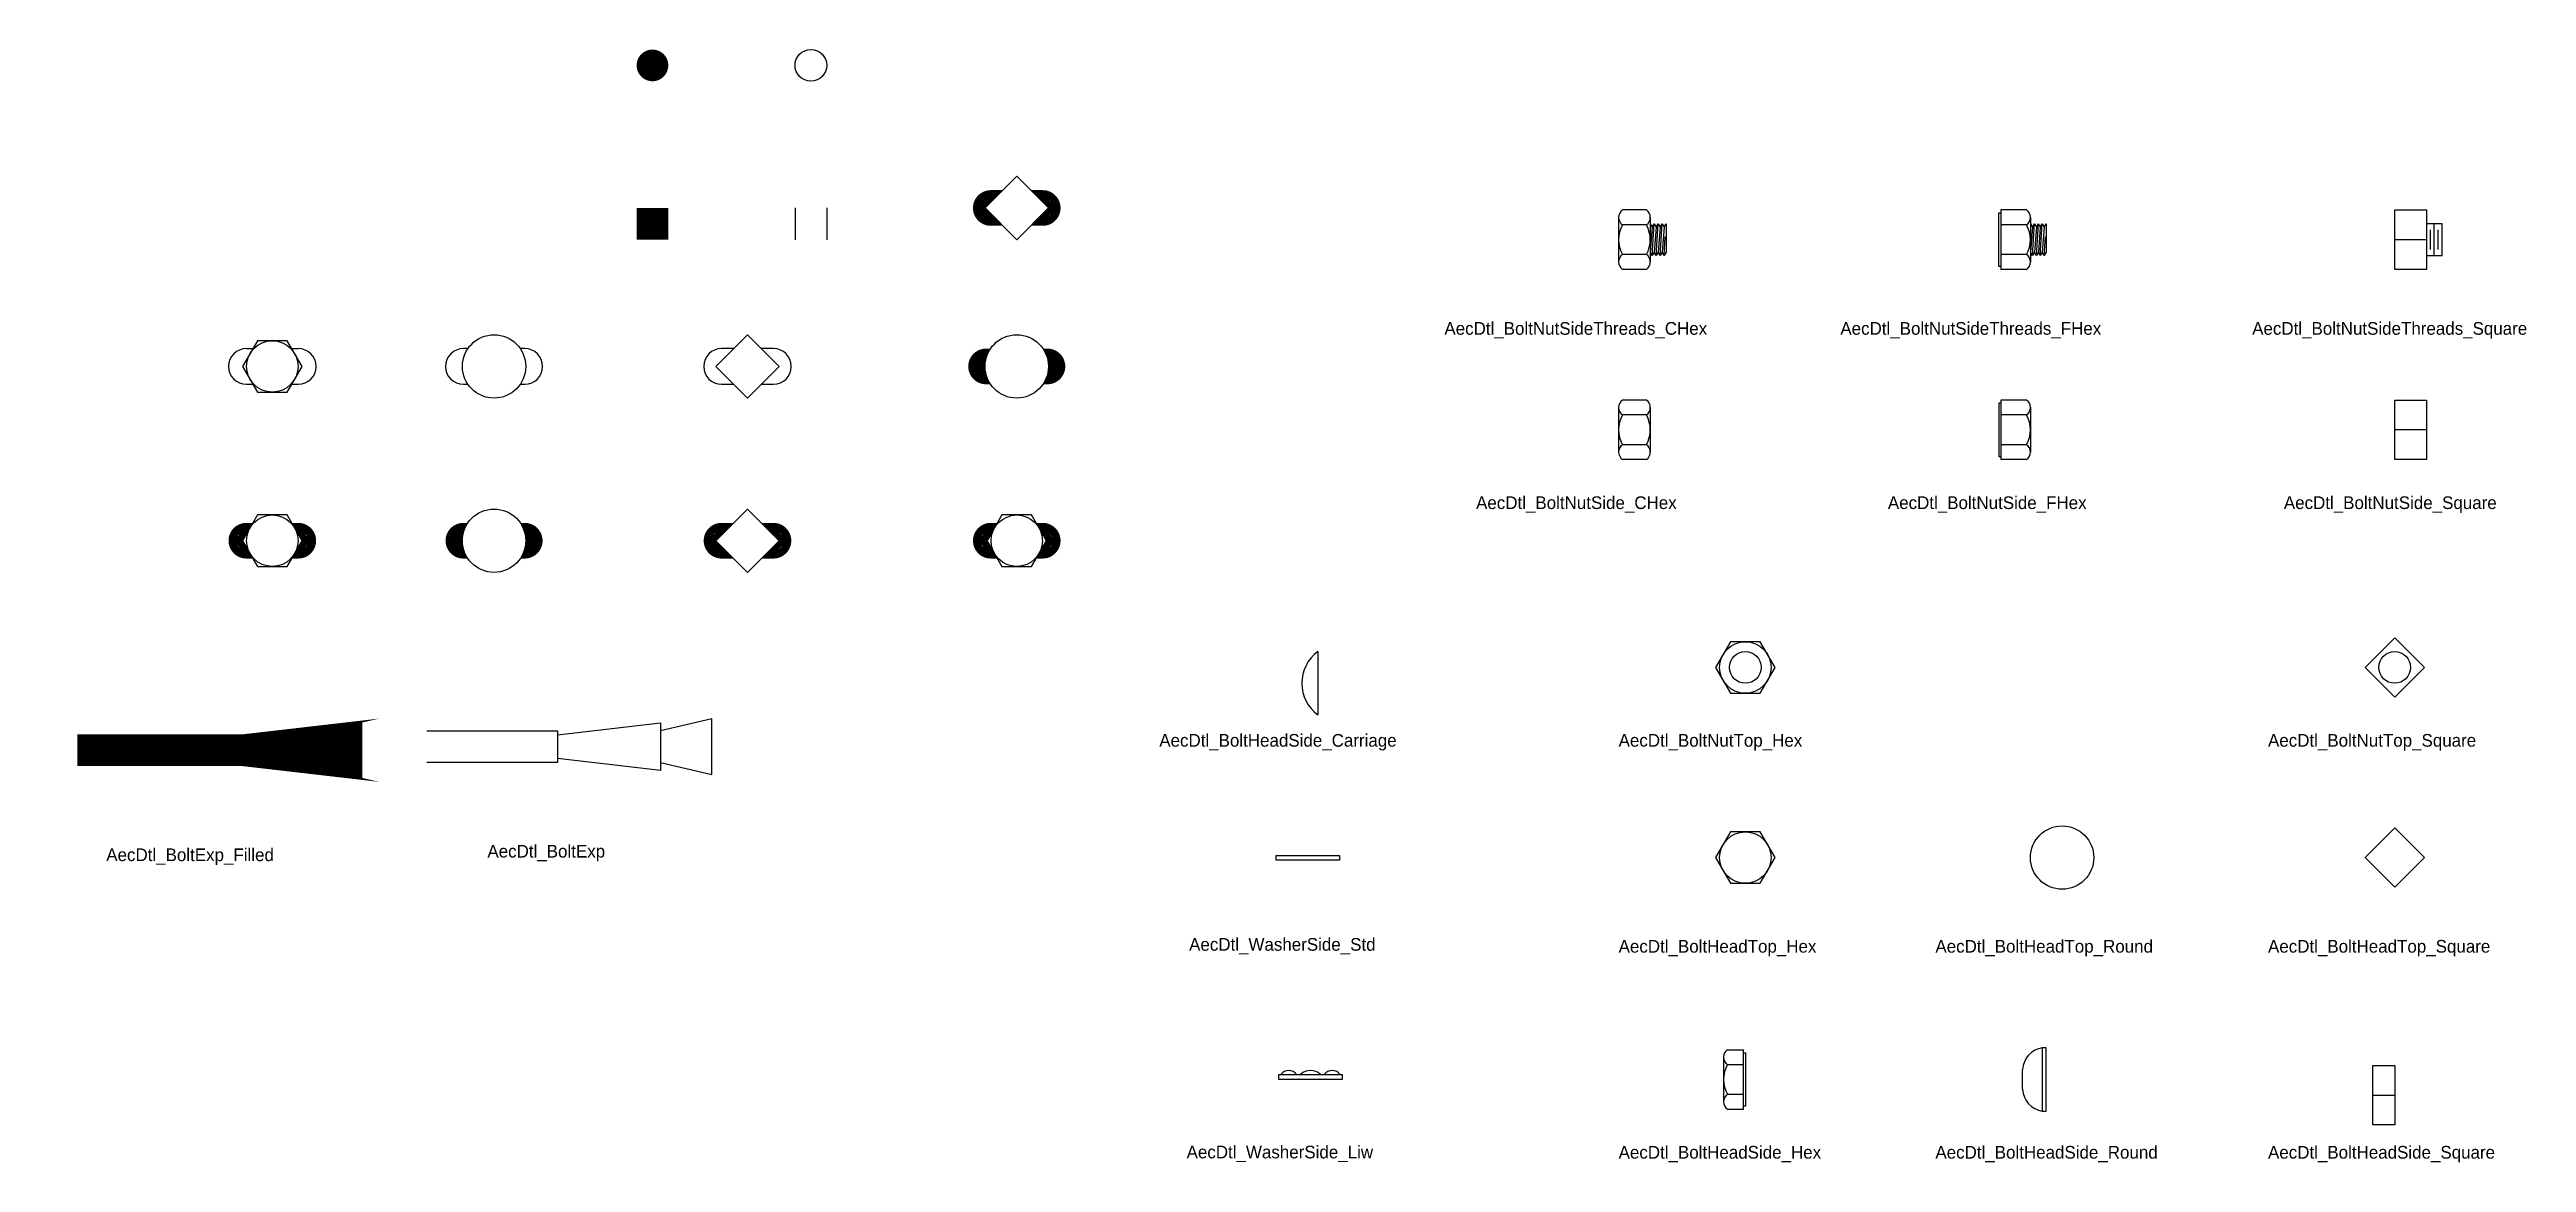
# Model space of a CAD drawing. Header units: inches. Extents: x -1 to 77.2, y 9.4 to 44.5.
import ezdxf

# ---------------------------------------------------------------- set-up
doc = ezdxf.new("R2010")
doc.units = ezdxf.units.IN
doc.header["$MEASUREMENT"] = 0
doc.layers.add('FINE', color=70, linetype='Continuous')

# ---------------------------------------------------------------- blocks, each defined once
blk = doc.blocks.new('AecDtl_BoltHeadSide_Carriage')
at = {"color": 0, "linetype": 'ByBlock', "lineweight": -2}
blk.add_line((0, 1), (0, -1), dxfattribs=at)
blk.add_arc((0.75, 0), 1.25, 126.8699, 233.1301, dxfattribs=at)
blk = doc.blocks.new('AecDtl_BoltExp_Filled')
at = {"color": 0, "linetype": 'ByBlock', "lineweight": -2}
blk.add_lwpolyline([(0, 0, 1, 1, 0), (4.125, 0, 0.75, 1.5, 0), (7.375, 0, 1, 1.75, 0), (9, 0, 1.75, 1.75, 0)], format="xyseb", dxfattribs=at)
blk = doc.blocks.new('AecDtl_BoltExp')
at = {"color": 0, "linetype": 'ByBlock', "lineweight": -2}
for points in [[(7.375, -0.5), (9, -0.875), (9, 0.875), (7.375, 0.5)], [(0, 0.5), (4.125, 0.5), (4.125, -0.5), (0, -0.5)], [(4.125, 0.375), (7.375, 0.75), (7.375, -0.75), (4.125, -0.375)]]:
    blk.add_lwpolyline(points, dxfattribs=at)
blk = doc.blocks.new('AecDtl_BoltHeadSide_Hex')
at = {"color": 0, "linetype": 'ByBlock', "lineweight": -2}
for p, q in [((-0.562, 0.938), (-0.062, 0.938)), ((-0.562, 0.469), (-0.062, 0.469)), ((-0.562, -0.469), (-0.062, -0.469)), ((-0.562, -0.938), (-0.062, -0.938))]:
    blk.add_line(p, q, dxfattribs=at)
for p, q in [((-0.062, -0.938), (-0.062, 0.938)), ((-0.688, 0.704), (-0.688, -0.704))]:
    blk.add_line(p, q)
blk.add_lwpolyline([(-0.062, 0.843), (0, 0.843), (0, -0.844), (-0.062, -0.844)], dxfattribs=at)
for centre, radius, start, end in [((-0.405, 0.704), 0.283, 123.89006, 236.10994), ((0.255, 0), 0.943, 150.15817, 209.84183), ((-0.405, -0.704), 0.283, 123.89006, 236.10994)]:
    blk.add_arc(centre, radius, start, end, dxfattribs=at)
blk = doc.blocks.new('AecDtl_BoltHeadSide_Round')
at = {"color": 0, "linetype": 'ByBlock', "lineweight": -2}
for p, q in [((-0.125, 1), (-0.125, -1)), ((0, 1), (-0.125, 1)), ((0, -1), (0, 1)), ((-0.75, -0.312), (-0.75, 0.312)), ((-0.125, -1), (0, -1))]:
    blk.add_line(p, q, dxfattribs=at)
for centre, start, end in [((-0.015, 0.272), 98.58232, 176.8703), ((-0.015, -0.272), 183.1297, 261.41768)]:
    blk.add_arc(centre, 0.736, start, end, dxfattribs=at)
blk = doc.blocks.new('AecDtl_BoltHeadSide_Square')
at = {"color": 0, "linetype": 'ByBlock', "lineweight": -2}
blk.add_lwpolyline([(0, -0.9375), (-0.6875, -0.9375), (-0.6875, 0.9375), (0, 0.9375)], close=True, dxfattribs=at)
blk.add_lwpolyline([(-0.6875, 0), (0, 0)], dxfattribs=at)
blk = doc.blocks.new('FLG_HL_F')
at = {"color": 0, "linetype": 'ByBlock', "lineweight": -2, "const_width": 1}
blk.add_lwpolyline([(0, 0), (0, -1)], dxfattribs=at)
blk = doc.blocks.new('FLG_HL_S')
at = {"color": 0, "linetype": 'ByBlock', "lineweight": -2}
for p, q in [((-0.5, 0), (-0.5, -1)), ((0.5, 0), (0.5, -1))]:
    blk.add_line(p, q, dxfattribs=at)
blk = doc.blocks.new('AecDtl_BoltHeadTop_Hex')
at = {"color": 0, "linetype": 'ByBlock', "lineweight": -2}
blk.add_lwpolyline([(0.938, 0), (0.469, 0.812), (-0.469, 0.812), (-0.938, 0), (-0.469, -0.812), (0.469, -0.812)], close=True, dxfattribs=at)
blk.add_circle((0, 0), 0.812, dxfattribs=at)
blk = doc.blocks.new('AecDtl_BoltHeadTop_Round')
at = {"color": 0, "linetype": 'ByBlock', "lineweight": -2}
blk.add_circle((0, 0), 1, dxfattribs=at)
blk = doc.blocks.new('AecDtl_BoltHeadTop_Square')
at = {"color": 0, "linetype": 'ByBlock', "lineweight": -2}
blk.add_lwpolyline([(0, 0.9375), (-0.9375, 0), (0, -0.9375), (0.9375, 0)], close=True, dxfattribs=at)
blk = doc.blocks.new('HOLE_F')
at = {"color": 0, "linetype": 'ByBlock', "lineweight": -2, "const_width": 0.5}
blk.add_lwpolyline([(-0.25, 0, 1), (0.25, 0, 1)], format="xyb", close=True, dxfattribs=at)
blk = doc.blocks.new('HOLE_S')
at = {"color": 0, "linetype": 'ByBlock', "lineweight": -2}
blk.add_circle((0, 0), 0.5, dxfattribs=at)
blk = doc.blocks.new('AecDtl_BoltNutSide_CHex')
at = {"color": 0, "linetype": 'ByBlock', "lineweight": -2}
for p, q in [((0.875, 0.938), (0.125, 0.938)), ((0, 0.704), (0, -0.704)), ((0.875, 0.469), (0.125, 0.469)), ((1, 0.704), (1, -0.704)), ((0.875, -0.469), (0.125, -0.469)), ((0.875, -0.938), (0.125, -0.938))]:
    blk.add_line(p, q, dxfattribs=at)
for centre, radius, start, end in [((0.283, 0.704), 0.283, 123.89006, 236.10994), ((0.717, 0.704), 0.283, 303.89006, 56.10994), ((0.943, 0), 0.943, 150.1582, 209.8418), ((0.057, 0), 0.943, 330.1582, 29.8418), ((0.283, -0.704), 0.283, 123.89006, 236.10994), ((0.717, -0.704), 0.283, 303.89006, 56.10994)]:
    blk.add_arc(centre, radius, start, end, dxfattribs=at)
blk = doc.blocks.new('AecDtl_BoltNutSide_FHex')
at = {"color": 0, "linetype": 'ByBlock', "lineweight": -2}
for p, q in [((0.875, 0.938), (0.063, 0.938)), ((0.063, 0.938), (0.063, 0.844)), ((0.063, 0.844), (0.063, -0.843)), ((0.875, 0.469), (0.063, 0.469)), ((1, 0.703), (1, -0.704)), ((0.875, -0.469), (0.063, -0.469)), ((0.063, -0.843), (0.063, -0.938)), ((0.875, -0.938), (0.063, -0.938))]:
    blk.add_line(p, q, dxfattribs=at)
blk.add_lwpolyline([(0.063, 0.844), (0, 0.844), (0, -0.843), (0.063, -0.843)], dxfattribs=at)
for centre, radius, start, end in [((0.717, 0.704), 0.283, 303.89006, 56.10994), ((0.057, 0), 0.943, 330.1582, 29.8418), ((0.717, -0.704), 0.283, 303.89006, 56.10994)]:
    blk.add_arc(centre, radius, start, end, dxfattribs=at)
blk = doc.blocks.new('AecDtl_BoltNutSide_Square')
at = {"color": 0, "linetype": 'ByBlock', "lineweight": -2}
blk.add_line((1, 0), (0, 0), dxfattribs=at)
blk.add_lwpolyline([(0, -0.9375), (0, 0.9375), (1, 0.9375), (1, -0.9375)], close=True, dxfattribs=at)
blk = doc.blocks.new('AecDtl_BoltNutSideThreads_CHex')
at = {"color": 0, "linetype": 'ByBlock', "lineweight": -2}
for p, q in [((0.875, 0.938), (0.125, 0.938)), ((0.875, 0.469), (0.125, 0.469)), ((0.875, -0.469), (0.125, -0.469)), ((1.5, -0.392), (1.5, -0.392)), ((0.875, -0.938), (0.125, -0.938))]:
    blk.add_line(p, q, dxfattribs=at)
for p, q in [((0, 0.704), (0, -0.704)), ((1, 0.704), (1, -0.704))]:
    blk.add_line(p, q)
blk.add_lwpolyline([(1, 0.5), (1.062, 0.392), (1.125, 0.5), (1.187, 0.392), (1.25, 0.5), (1.312, 0.392), (1.375, 0.5), (1.437, 0.392), (1.5, 0.5), (1.5, -0.392), (1.437, -0.5), (1.375, -0.392), (1.312, -0.5), (1.25, -0.392), (1.187, -0.5), (1.125, -0.392), (1.062, -0.5), (1, -0.392)], dxfattribs=at)
for centre, radius, start, end in [((0.283, 0.704), 0.283, 123.89006, 236.10994), ((0.717, 0.704), 0.283, 303.89006, 56.10994), ((0.943, 0), 0.943, 150.15817, 209.84183), ((0.057, 0), 0.943, 330.15817, 29.84183), ((0.283, -0.704), 0.283, 123.89006, 236.10994), ((0.717, -0.704), 0.283, 303.89006, 56.10994)]:
    blk.add_arc(centre, radius, start, end, dxfattribs=at)
at = {"layer": 'FINE'}
for p, q in [((1.062, 0.392), (1, -0.392)), ((1.062, -0.5), (1.125, 0.5)), ((1.187, 0.392), (1.125, -0.392)), ((1.187, -0.5), (1.25, 0.5)), ((1.312, 0.392), (1.25, -0.392)), ((1.312, -0.5), (1.375, 0.5)), ((1.437, 0.392), (1.375, -0.392)), ((1.437, -0.5), (1.474, 0.088))]:
    blk.add_line(p, q, dxfattribs=at)
blk = doc.blocks.new('AecDtl_BoltNutSideThreads_FHex')
at = {"color": 0, "linetype": 'ByBlock', "lineweight": -2}
for p, q in [((0.875, 0.938), (0.063, 0.938)), ((0.063, 0.938), (0.063, 0.844)), ((0.063, 0.844), (0.063, -0.843)), ((0.875, 0.469), (0.063, 0.469)), ((0.875, -0.469), (0.063, -0.469)), ((1.5, -0.392), (1.5, -0.392)), ((0.063, -0.843), (0.063, -0.938)), ((0.875, -0.938), (0.063, -0.938))]:
    blk.add_line(p, q, dxfattribs=at)
blk.add_line((1, 0.704), (1, -0.704))
for points in [[(0.063, -0.843), (0, -0.843), (0, 0.844), (0.063, 0.844)], [(1, 0.5), (1.062, 0.392), (1.125, 0.5), (1.187, 0.392), (1.25, 0.5), (1.312, 0.392), (1.375, 0.5), (1.437, 0.392), (1.5, 0.5), (1.5, -0.392), (1.437, -0.5), (1.375, -0.392), (1.312, -0.5), (1.25, -0.392), (1.187, -0.5), (1.125, -0.392), (1.062, -0.5), (1, -0.392)]]:
    blk.add_lwpolyline(points, dxfattribs=at)
for centre, radius, start, end in [((0.717, 0.704), 0.283, 303.89006, 56.10994), ((0.057, 0), 0.943, 330.15828, 29.84172), ((0.717, -0.704), 0.283, 303.89006, 56.10994)]:
    blk.add_arc(centre, radius, start, end, dxfattribs=at)
at = {"layer": 'FINE'}
for p, q in [((1.062, 0.392), (1, -0.392)), ((1.062, -0.5), (1.125, 0.5)), ((1.187, 0.392), (1.125, -0.392)), ((1.187, -0.5), (1.25, 0.5)), ((1.312, 0.392), (1.25, -0.392)), ((1.312, -0.5), (1.375, 0.5)), ((1.437, 0.392), (1.375, -0.392)), ((1.437, -0.5), (1.474, 0.088))]:
    blk.add_line(p, q, dxfattribs=at)
blk = doc.blocks.new('AecDtl_BoltNutSideThreads_Square')
at = {"color": 0, "linetype": 'ByBlock', "lineweight": -2}
for p, q in [((1, 0), (0, 0)), ((1.5, 0.5), (1, 0.5)), ((1.5, -0.5), (1.5, 0.5)), ((1, -0.5), (1.5, -0.5))]:
    blk.add_line(p, q, dxfattribs=at)
blk.add_lwpolyline([(0, -0.9375), (0, 0.9375), (1, 0.9375), (1, -0.9375)], close=True, dxfattribs=at)
at = {"layer": 'FINE'}
for p, q in [((1.125, -0.3125), (1.125, 0.3125)), ((1.25, -0.5), (1.25, 0.5)), ((1.375, -0.3125), (1.375, 0.3125))]:
    blk.add_line(p, q, dxfattribs=at)
blk = doc.blocks.new('AecDtl_BoltNutTop_Hex')
at = {"color": 0, "linetype": 'ByBlock', "lineweight": -2}
blk.add_lwpolyline([(0.938, 0), (0.469, 0.812), (-0.469, 0.812), (-0.938, 0), (-0.469, -0.812), (0.469, -0.812)], close=True, dxfattribs=at)
for radius in [0.812, 0.5]:
    blk.add_circle((0, 0), radius, dxfattribs=at)
blk = doc.blocks.new('AecDtl_BoltNutTop_Square')
at = {"color": 0, "linetype": 'ByBlock', "lineweight": -2}
blk.add_lwpolyline([(0, 0.9375), (-0.9375, 0), (0, -0.9375), (0.9375, 0)], close=True, dxfattribs=at)
blk.add_circle((0, 0), 0.5, dxfattribs=at)
blk = doc.blocks.new('SLOT_H_F')
at = {"color": 0, "linetype": 'ByBlock', "lineweight": -2}
blk.add_lwpolyline([(0.938, 0), (0.469, 0.812), (-0.469, 0.812), (-0.938, 0), (-0.469, -0.812), (0.469, -0.812)], close=True, dxfattribs=at)
at = {"color": 0, "linetype": 'ByBlock', "lineweight": -2, "const_width": 0.25}
for points in [[(-0.82, -0.438, -1), (-0.82, 0.438, -1)], [(0.82, -0.438, 1), (0.82, 0.438, 1)]]:
    blk.add_lwpolyline(points, format="xyb", dxfattribs=at)
at = {"color": 0, "linetype": 'ByBlock', "lineweight": -2}
blk.add_circle((0, 0), 0.812, dxfattribs=at)
for points in [[(-0.812, 0.562), (-0.613, 0.562), (-1.188, 0), (-0.938, 0)], [(-0.812, -0.562), (-0.613, -0.562), (-1.188, 0), (-0.938, 0)], [(0.812, 0.562), (0.613, 0.562), (1.188, 0), (0.938, 0)], [(0.812, -0.562), (0.613, -0.562), (1.188, 0), (0.938, 0)]]:
    blk.add_solid(points, dxfattribs=at)
blk = doc.blocks.new('SLOT_H_S')
at = {"color": 0, "linetype": 'ByBlock', "lineweight": -2}
for p, q in [((-0.82, 0.562), (-0.613, 0.562)), ((0.613, 0.562), (0.82, 0.562)), ((-0.82, -0.562), (-0.613, -0.562)), ((0.613, -0.562), (0.82, -0.562))]:
    blk.add_line(p, q, dxfattribs=at)
blk.add_lwpolyline([(0.938, 0), (0.469, 0.812), (-0.469, 0.812), (-0.938, 0), (-0.469, -0.812), (0.469, -0.812)], close=True, dxfattribs=at)
blk.add_circle((0, 0), 0.812, dxfattribs=at)
for centre, start, end in [((-0.82, 0), 90, 270), ((0.82, 0), 270, 90)]:
    blk.add_arc(centre, 0.562, start, end, dxfattribs=at)
blk = doc.blocks.new('SLOT_R_F')
at = {"color": 0, "linetype": 'ByBlock', "lineweight": -2, "const_width": 0.25}
for points in [[(-0.969, -0.438, -1), (-0.969, 0.438, -1)], [(0.969, -0.438, 1), (0.969, 0.438, 1)]]:
    blk.add_lwpolyline(points, format="xyb", dxfattribs=at)
at = {"color": 0, "linetype": 'ByBlock', "lineweight": -2}
blk.add_circle((0, 0), 1, dxfattribs=at)
for points in [[(-0.988, 0.152), (-1.249, 0.152), (-1, 0), (-1.303, 0)], [(-0.988, -0.152), (-1.249, -0.152), (-1, 0), (-1.303, 0)], [(-0.949, 0.316), (-1.134, 0.303), (-0.988, 0.152), (-1.249, 0.152)], [(-0.827, 0.562), (-0.969, 0.562), (-0.901, 0.435), (-0.969, 0.438)], [(-0.901, 0.435), (-0.969, 0.438), (-0.949, 0.316), (-0.969, 0.312)], [(0.827, 0.562), (0.969, 0.562), (0.901, 0.435), (0.969, 0.438)], [(0.901, 0.435), (0.969, 0.438), (0.949, 0.316), (0.969, 0.312)], [(0.949, 0.316), (1.134, 0.303), (0.988, 0.152), (1.249, 0.152)], [(0.988, 0.152), (1.249, 0.152), (1, 0), (1.303, 0)], [(0.988, -0.152), (1.249, -0.152), (1, 0), (1.303, 0)], [(-0.949, -0.316), (-1.134, -0.303), (-0.988, -0.152), (-1.249, -0.152)], [(-0.901, -0.435), (-0.969, -0.438), (-0.949, -0.316), (-0.969, -0.312)], [(-0.827, -0.562), (-0.969, -0.562), (-0.901, -0.435), (-0.969, -0.438)], [(0.827, -0.562), (0.969, -0.562), (0.901, -0.435), (0.969, -0.438)], [(0.901, -0.435), (0.969, -0.438), (0.949, -0.316), (0.969, -0.312)], [(0.949, -0.316), (1.134, -0.303), (0.988, -0.152), (1.249, -0.152)]]:
    blk.add_solid(points, dxfattribs=at)
blk = doc.blocks.new('SLOT_R_S')
at = {"color": 0, "linetype": 'ByBlock', "lineweight": -2}
for p, q in [((-0.827, 0.562), (-0.969, 0.562)), ((0.969, 0.562), (0.827, 0.562)), ((-0.969, -0.562), (-0.827, -0.562)), ((0.827, -0.562), (0.969, -0.562))]:
    blk.add_line(p, q, dxfattribs=at)
blk.add_circle((0, 0), 1, dxfattribs=at)
for centre, start, end in [((-0.969, 0), 90, 270), ((0.969, 0), 270, 90)]:
    blk.add_arc(centre, 0.562, start, end, dxfattribs=at)
blk = doc.blocks.new('SLOT_S_F')
at = {"color": 0, "linetype": 'ByBlock', "lineweight": -2}
for p, q in [((-1, 0), (0, 1)), ((0, 1), (1, 0)), ((0, -1), (-1, 0)), ((1, 0), (0, -1))]:
    blk.add_line(p, q, dxfattribs=at)
at = {"color": 0, "linetype": 'ByBlock', "lineweight": -2, "const_width": 0.25}
for points in [[(-0.82, -0.438, -1), (-0.82, 0.438, -1)], [(0.82, -0.438, 1), (0.82, 0.438, 1)]]:
    blk.add_lwpolyline(points, format="xyb", dxfattribs=at)
at = {"color": 0, "linetype": 'ByBlock', "lineweight": -2}
for points in [[(-1.257, 0), (-1, 0), (-0.821, 0.434), (-0.821, 0.179)], [(-1.257, 0), (-1, 0), (-0.821, -0.434), (-0.821, -0.179)], [(-0.437, 0.563), (-0.821, 0.563), (-0.821, 0.179)], [(0.437, 0.563), (0.821, 0.563), (0.821, 0.179)], [(1.257, 0), (1, 0), (0.821, 0.434), (0.821, 0.179)], [(1.257, 0), (1, 0), (0.821, -0.434), (0.821, -0.179)], [(-0.437, -0.563), (-0.821, -0.563), (-0.821, -0.179)], [(0.437, -0.563), (0.821, -0.563), (0.821, -0.179)]]:
    blk.add_solid(points, dxfattribs=at)
blk = doc.blocks.new('SLOT_S_S')
at = {"color": 0, "linetype": 'ByBlock', "lineweight": -2}
for p, q in [((-1, 0), (0, 1)), ((0, 1), (1, 0)), ((-1, 0), (0, -1)), ((-0.438, 0.562), (-0.82, 0.562)), ((0, -1), (1, 0)), ((0.82, 0.562), (0.438, 0.562)), ((-0.82, -0.562), (-0.438, -0.562)), ((0.438, -0.562), (0.82, -0.562))]:
    blk.add_line(p, q, dxfattribs=at)
for centre, start, end in [((-0.82, 0), 90, 270), ((0.82, 0), 270, 90)]:
    blk.add_arc(centre, 0.562, start, end, dxfattribs=at)
blk = doc.blocks.new('SLOT-H')
at = {"color": 0, "linetype": 'ByBlock', "lineweight": -2}
blk.add_lwpolyline([(0.938, 0), (0.469, 0.812), (-0.469, 0.812), (-0.938, 0), (-0.469, -0.812), (0.469, -0.812)], close=True, dxfattribs=at)
at = {"color": 0, "linetype": 'ByBlock', "lineweight": -2, "const_width": 0.25}
for points in [[(-0.82, -0.438, -1), (-0.82, 0.438, -1)], [(0.82, -0.438, 1), (0.82, 0.438, 1)]]:
    blk.add_lwpolyline(points, format="xyb", dxfattribs=at)
at = {"color": 0, "linetype": 'ByBlock', "lineweight": -2}
blk.add_circle((0, 0), 0.812, dxfattribs=at)
for points in [[(-0.812, 0.562), (-0.613, 0.562), (-1.188, 0), (-0.938, 0)], [(-0.812, -0.562), (-0.613, -0.562), (-1.188, 0), (-0.938, 0)], [(0.812, 0.562), (0.613, 0.562), (1.188, 0), (0.938, 0)], [(0.812, -0.562), (0.613, -0.562), (1.188, 0), (0.938, 0)]]:
    blk.add_solid(points, dxfattribs=at)
blk = doc.blocks.new('SLOT-R')
at = {"color": 0, "linetype": 'ByBlock', "lineweight": -2, "const_width": 0.25}
for points in [[(-0.969, -0.438, -1), (-0.969, 0.438, -1)], [(0.969, -0.438, 1), (0.969, 0.438, 1)]]:
    blk.add_lwpolyline(points, format="xyb", dxfattribs=at)
at = {"color": 0, "linetype": 'ByBlock', "lineweight": -2}
blk.add_circle((0, 0), 1, dxfattribs=at)
for points in [[(-0.988, 0.152), (-1.249, 0.152), (-1, 0), (-1.303, 0)], [(-0.988, -0.152), (-1.249, -0.152), (-1, 0), (-1.303, 0)], [(-0.949, 0.316), (-1.134, 0.303), (-0.988, 0.152), (-1.249, 0.152)], [(-0.827, 0.562), (-0.969, 0.562), (-0.901, 0.435), (-0.969, 0.438)], [(-0.901, 0.435), (-0.969, 0.438), (-0.949, 0.316), (-0.969, 0.312)], [(0.827, 0.562), (0.969, 0.562), (0.901, 0.435), (0.969, 0.438)], [(0.901, 0.435), (0.969, 0.438), (0.949, 0.316), (0.969, 0.312)], [(0.949, 0.316), (1.134, 0.303), (0.988, 0.152), (1.249, 0.152)], [(0.988, 0.152), (1.249, 0.152), (1, 0), (1.303, 0)], [(0.988, -0.152), (1.249, -0.152), (1, 0), (1.303, 0)], [(-0.949, -0.316), (-1.134, -0.303), (-0.988, -0.152), (-1.249, -0.152)], [(-0.901, -0.435), (-0.969, -0.438), (-0.949, -0.316), (-0.969, -0.312)], [(-0.827, -0.562), (-0.969, -0.562), (-0.901, -0.435), (-0.969, -0.438)], [(0.827, -0.562), (0.969, -0.562), (0.901, -0.435), (0.969, -0.438)], [(0.901, -0.435), (0.969, -0.438), (0.949, -0.316), (0.969, -0.312)], [(0.949, -0.316), (1.134, -0.303), (0.988, -0.152), (1.249, -0.152)]]:
    blk.add_solid(points, dxfattribs=at)
blk = doc.blocks.new('SLOT-S')
at = {"color": 0, "linetype": 'ByBlock', "lineweight": -2}
for p, q in [((-1, 0), (0, 1)), ((0, 1), (1, 0)), ((0, -1), (-1, 0)), ((1, 0), (0, -1))]:
    blk.add_line(p, q, dxfattribs=at)
at = {"color": 0, "linetype": 'ByBlock', "lineweight": -2, "const_width": 0.25}
for points in [[(-0.82, -0.438, -1), (-0.82, 0.438, -1)], [(0.82, -0.438, 1), (0.82, 0.438, 1)]]:
    blk.add_lwpolyline(points, format="xyb", dxfattribs=at)
at = {"color": 0, "linetype": 'ByBlock', "lineweight": -2}
for points in [[(-1.257, 0), (-1, 0), (-0.821, 0.434), (-0.821, 0.179)], [(-1.257, 0), (-1, 0), (-0.821, -0.434), (-0.821, -0.179)], [(-0.437, 0.563), (-0.821, 0.563), (-0.821, 0.179)], [(0.437, 0.563), (0.821, 0.563), (0.821, 0.179)], [(1.257, 0), (1, 0), (0.821, 0.434), (0.821, 0.179)], [(1.257, 0), (1, 0), (0.821, -0.434), (0.821, -0.179)], [(-0.437, -0.563), (-0.821, -0.563), (-0.821, -0.179)], [(0.437, -0.563), (0.821, -0.563), (0.821, -0.179)]]:
    blk.add_solid(points, dxfattribs=at)
blk = doc.blocks.new('AecDtl_WasherSide_Liw')
at = {"color": 0, "linetype": 'ByBlock', "lineweight": -2}
blk.add_lwpolyline([(-1, 0), (-1, 0.15625), (1, 0.15625), (1, 0)], close=True, dxfattribs=at)
for centre, radius, start, end in [((-0.6875, -0.03125), 0.3125, 36.86989765, 143.13010235), ((0, -0.171875), 0.453125, 46.39718103, 133.60281897), ((0.6875, -0.03125), 0.3125, 36.86989765, 143.13010235)]:
    blk.add_arc(centre, radius, start, end, dxfattribs=at)
blk = doc.blocks.new('AecDtl_WasherSide_Std')
at = {"color": 0, "linetype": 'ByBlock', "lineweight": -2}
blk.add_lwpolyline([(-1, 0), (-1, 0.15625), (1, 0.15625), (1, 0)], close=True, dxfattribs=at)

msp = doc.modelspace()

# ---------------------------------------------------------------- block references
for name, p in [('HOLE_F', (18, 44)), ('HOLE_S', (23, 44)), ('FLG_HL_F', (18, 39.5)), ('SLOT-S', (29.5, 39.5)), ('FLG_HL_S', (23, 39.5)), ('AecDtl_BoltNutSideThreads_CHex', (48.5, 38.5)), ('AecDtl_BoltNutSideThreads_FHex', (60.5, 38.5)), ('AecDtl_BoltNutSideThreads_Square', (73, 38.5)), ('SLOT_H_S', (6, 34.5)), ('SLOT_R_S', (13, 34.5)), ('SLOT_S_S', (21, 34.5)), ('SLOT-R', (29.5, 34.5)), ('AecDtl_BoltNutSide_CHex', (48.5, 32.5)), ('AecDtl_BoltNutSide_FHex', (60.5, 32.5)), ('AecDtl_BoltNutSide_Square', (73, 32.5)), ('SLOT_H_F', (6, 29)), ('SLOT_R_F', (13, 29)), ('SLOT_S_F', (21, 29)), ('SLOT-H', (29.5, 29)), ('AecDtl_BoltNutTop_Hex', (52.5, 25)), ('AecDtl_BoltNutTop_Square', (73, 25)), ('AecDtl_BoltHeadSide_Carriage', (39, 24.5)), ('AecDtl_BoltExp_Filled', (-0.158, 22.388)), ('AecDtl_BoltExp', (10.875, 22.5)), ('AecDtl_BoltHeadTop_Hex', (52.5, 19)), ('AecDtl_BoltHeadTop_Round', (62.5, 19)), ('AecDtl_BoltHeadTop_Square', (73, 19)), ('AecDtl_WasherSide_Std', (38.689, 18.914)), ('AecDtl_BoltHeadSide_Hex', (52.5, 12)), ('AecDtl_BoltHeadSide_Round', (62, 12)), ('AecDtl_WasherSide_Liw', (38.772, 12.002)), ('AecDtl_BoltHeadSide_Square', (73, 11.5))]:
    msp.add_blockref(name, p)

# ---------------------------------------------------------------- texts
for s, p in [('AecDtl_BoltNutSideThreads_CHex', (43, 35.5)), ('AecDtl_BoltNutSideThreads_FHex', (55.5, 35.5)), ('AecDtl_BoltNutSideThreads_Square', (68.5, 35.5)), ('AecDtl_BoltNutSide_CHex', (44, 30)), ('AecDtl_BoltNutSide_FHex', (57, 30)), ('AecDtl_BoltNutSide_Square', (69.5, 30)), ('AecDtl_BoltHeadSide_Carriage', (34, 22.5)), ('AecDtl_BoltNutTop_Hex', (48.5, 22.5)), ('AecDtl_BoltNutTop_Square', (69, 22.5)), ('AecDtl_BoltExp_Filled', (0.758, 18.889)), ('AecDtl_BoltExp', (12.79, 19.001)), ('AecDtl_WasherSide_Std', (34.941, 16.061)), ('AecDtl_BoltHeadTop_Hex', (48.5, 16)), ('AecDtl_BoltHeadTop_Round', (58.5, 16)), ('AecDtl_BoltHeadTop_Square', (69, 16)), ('AecDtl_WasherSide_Liw', (34.862, 9.508)), ('AecDtl_BoltHeadSide_Hex', (48.5, 9.5)), ('AecDtl_BoltHeadSide_Round', (58.5, 9.5)), ('AecDtl_BoltHeadSide_Square', (69, 9.5))]:
    msp.add_text(s, height=0.4).set_placement(p)

doc.saveas('drawing.dxf')
